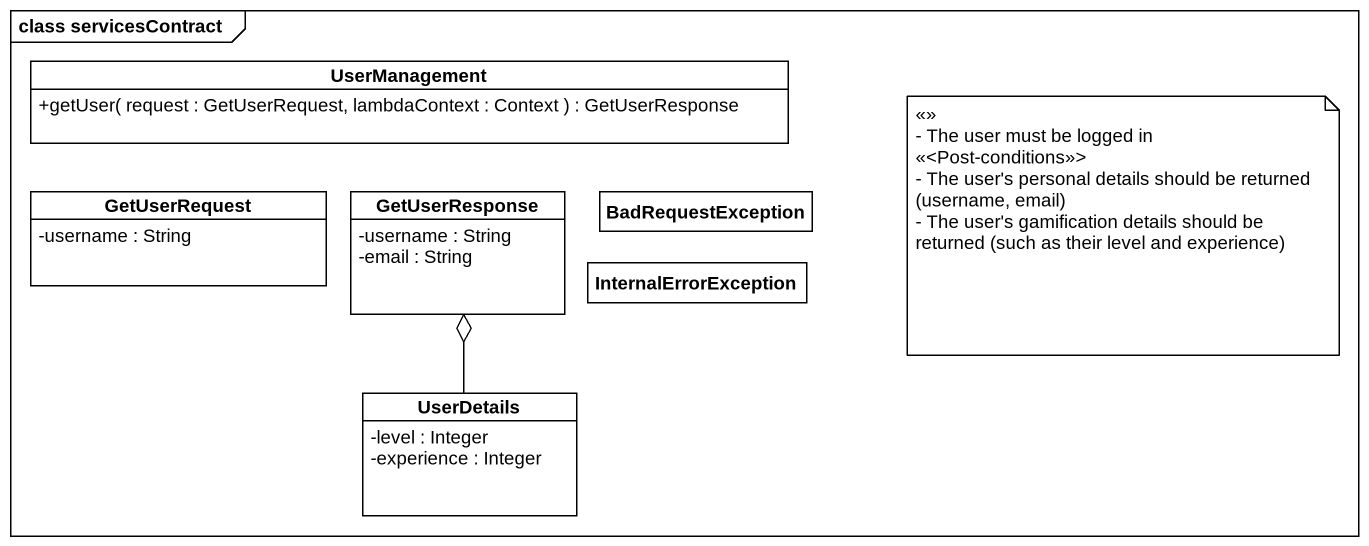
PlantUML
@startuml
mainframe class servicesContract
hide circle
hide empty members
skinparam classAttributeIconSize 0
class UserManagement {
  +getUser( request : GetUserRequest, lambdaContext : Context ) : GetUserResponse
}
class GetUserRequest {
  -username : String
}
class GetUserResponse {
  -username : String
  -email : String
}
class BadRequestException
class InternalErrorException
class UserDetails {
  -level : Integer
  -experience : Integer
}
GetUserResponse o-- UserDetails
note as N1
  <<>>
  - The user must be logged in
  <<<Post-conditions>>>
  - The user's personal details should be returned (username, email)
  - The user's gamification details should be returned (such as their level and experience)
end note
@enduml
